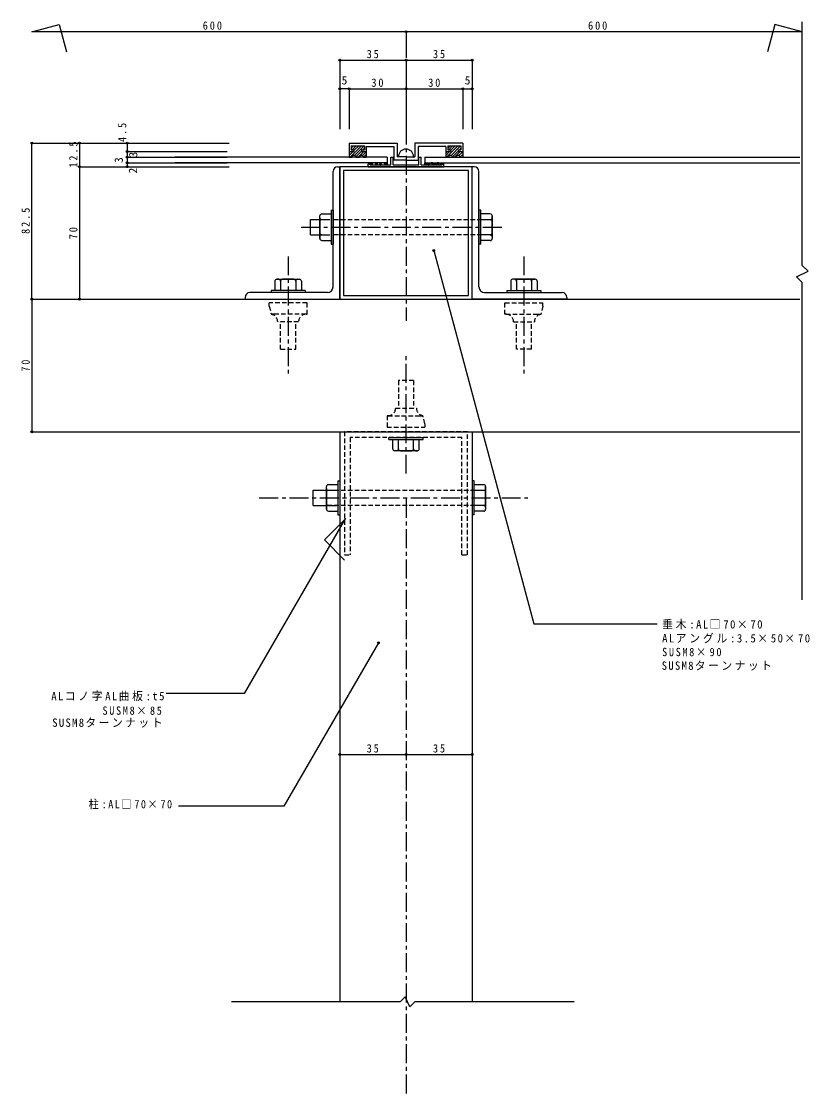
# Model space of a CAD drawing. Units: millimetres at full size, sheet at 1:2. Extents: x -513 to 568, y -396 to 323.
# Drawn here: x -513 to -97, y -280 to 287 of the extents above; entities that cross this region are included whole.
import ezdxf
from ezdxf.enums import TextEntityAlignment as Align

# ---------------------------------------------------------------- set-up
doc = ezdxf.new("R2010")
doc.units = ezdxf.units.MM
doc.header["$LTSCALE"] = 2
doc.header["$PDMODE"] = 32
doc.header["$PDSIZE"] = 1
doc.linetypes.add('CHAIN1', pattern=[8, 5, -1, 1, -1])
doc.linetypes.add('DASHED1', pattern=[1.8, 1.2, -0.6])
doc.layers.add('1-0', color=7, linetype='Continuous')
doc.styles.add('ＭＳ ゴシック', font='')
doc.styles.get('ＭＳ ゴシック').set_extended_font_data('MS Gothic')

msp = doc.modelspace()

# ---------------------------------------------------------------- linework, layer by layer
at = {"layer": '1-0', "color": 4}
for p, q in [((-100.683, 281.356), (-309.942, 281.356)), ((-309.942, 281.356), (-309.942, 267.542)), ((-344.942, 266.324), (-309.942, 266.324)), ((-344.942, 266.324), (-344.942, 230.262)), ((-309.942, 266.324), (-309.942, 230.262)), ((-309.942, 266.324), (-274.942, 266.324)), ((-274.942, 266.324), (-274.942, 230.262)), ((-339.942, 251.19), (-344.942, 251.19)), ((-344.942, 251.19), (-344.942, 229.868)), ((-339.942, 251.19), (-309.942, 251.19)), ((-339.942, 251.19), (-339.942, 229.868)), ((-309.942, 251.19), (-309.942, 229.868)), ((-309.942, 251.19), (-279.942, 251.19)), ((-279.942, 251.19), (-279.942, 229.868)), ((-279.942, 251.19), (-274.942, 251.19)), ((-274.942, 251.19), (-274.942, 229.868)), ((-507.567, 140.054), (-507.567, 222.554)), ((-507.567, 222.554), (-481.631, 222.554)), ((-482.355, 222.554), (-482.355, 210.054)), ((-482.355, 222.554), (-403.238, 222.554)), ((-457.142, 222.554), (-457.142, 218.054)), ((-457.142, 222.554), (-404.439, 222.554)), ((-457.142, 218.054), (-404.439, 218.054)), ((-457.142, 218.054), (-457.142, 215.054)), ((-482.355, 210.054), (-403.238, 210.054)), ((-482.355, 210.054), (-482.355, 140.054)), ((-457.142, 215.054), (-404.439, 215.054)), ((-457.142, 215.054), (-457.142, 212.054)), ((-457.142, 212.054), (-404.439, 212.054)), ((-457.142, 212.054), (-457.142, 210.054)), ((-457.142, 210.054), (-404.439, 210.054)), ((-507.567, 140.054), (-428.451, 140.054)), ((-507.567, 140.054), (-507.567, 70.054)), ((-507.567, 140.054), (-481.631, 140.054)), ((-507.567, 70.054), (-428.451, 70.054)), ((-341.928, 24.429), (-395.373, -68.14)), ((-324.55, -41.388), (-374.408, -127.745)), ((-395.373, -68.14), (-436.502, -68.14)), ((-344.942, -100.411), (-309.942, -100.411)), ((-309.942, -100.411), (-274.942, -100.411)), ((-374.408, -127.745), (-430.038, -127.745)), ((-313.048, -231.016), (-402.079, -231.016)), ((-221.241, -231.016), (-305.248, -231.016))]:
    msp.add_line(p, q, dxfattribs=at)
at = {"layer": '1-0', "color": 4, "linetype": 'CHAIN1'}
for p, q in [((-309.942, 247.758), (-309.942, 128.603)), ((-365.337, 178.082), (-258.817, 178.082)), ((-372.204, 162.718), (-372.204, 100.758)), ((-247.68, 162.718), (-247.68, 100.758)), ((-309.942, 47.955), (-309.942, 109.915)), ((-387.411, 35.119), (-245.561, 35.119)), ((-309.942, 34.595), (-309.942, -279.992))]:
    msp.add_line(p, q, dxfattribs=at)
at = {"layer": '1-0', "color": 2}
for p, q in [((-339.942, 222.554), (-339.942, 218.054)), ((-338.942, 221.054), (-331.942, 221.054)), ((-331.942, 221.054), (-331.942, 219.054)), ((-305.242, 222.554), (-305.242, 215.354)), ((-279.942, 222.554), (-305.242, 222.554)), ((-287.942, 221.054), (-280.942, 221.054)), ((-280.942, 221.054), (-280.942, 219.054)), ((-279.942, 222.554), (-279.942, 218.054)), ((-339.942, 218.054), (-337.442, 218.054)), ((-333.442, 219.054), (-333.442, 218.054)), ((-333.442, 219.054), (-331.942, 219.054)), ((-333.442, 218.054), (-330.942, 218.054)), ((-330.942, 220.754), (-316.442, 220.754)), ((-330.942, 220.754), (-330.942, 218.054)), ((-316.442, 220.754), (-316.442, 213.554)), ((-288.942, 220.754), (-288.942, 218.054)), ((-288.942, 218.054), (-286.442, 218.054)), ((-282.442, 219.054), (-282.442, 218.054)), ((-282.442, 219.054), (-280.942, 219.054)), ((-282.442, 218.054), (-279.942, 218.054)), ((-345.942, 210.054), (-344.942, 210.054)), ((-344.942, 140.054), (-344.942, 210.054)), ((-309.942, 213.554), (-316.442, 213.554)), ((-309.942, 215.354), (-314.642, 215.354)), ((-309.942, 215.354), (-305.242, 215.354)), ((-309.942, 213.554), (-303.442, 213.554)), ((-274.942, 140.054), (-274.942, 210.054)), ((-273.942, 210.054), (-274.942, 210.054)), ((-348.442, 146.554), (-348.442, 207.554)), ((-342.942, 208.054), (-342.942, 142.054)), ((-271.442, 146.554), (-271.442, 207.554)), ((-351.442, 143.554), (-392.442, 143.554)), ((-342.942, 142.054), (-276.942, 142.054)), ((-268.442, 143.554), (-227.442, 143.554)), ((-433.401, 140.054), (-101.993, 140.054)), ((-435.621, 70.054), (-101.993, 70.054)), ((-344.942, 70.054), (-344.942, -231.016)), ((-274.942, 70.054), (-274.942, -231.016))]:
    msp.add_line(p, q, dxfattribs=at)
at = {"layer": '1-0'}
for p, q in [((-333.511, 221.054), (-339.511, 215.054)), ((-337.754, 221.054), (-338.942, 219.866)), ((-336.34, 221.054), (-338.34, 219.054)), ((-334.925, 221.054), (-337.442, 218.537)), ((-332.097, 221.054), (-337.143, 216.008)), ((-282.511, 221.054), (-288.511, 215.054)), ((-286.754, 221.054), (-287.942, 219.866)), ((-285.34, 221.054), (-287.34, 219.054)), ((-283.925, 221.054), (-286.442, 218.537)), ((-281.097, 221.054), (-286.143, 216.008)), ((-339.942, 218.054), (-339.942, 215.054)), ((-337.925, 218.054), (-339.942, 216.037)), ((-339.34, 218.054), (-339.942, 217.452)), ((-333.442, 218.295), (-336.466, 215.271)), ((-332.268, 218.054), (-335.268, 215.054)), ((-330.942, 217.966), (-332.972, 215.937)), ((-331.942, 219.795), (-332.683, 219.054)), ((-330.942, 216.552), (-332.441, 215.053)), ((-330.942, 218.054), (-330.942, 215.054)), ((-286.925, 218.054), (-288.942, 216.037)), ((-288.34, 218.054), (-288.942, 217.452)), ((-288.942, 218.024), (-288.942, 215.054)), ((-282.442, 218.295), (-285.466, 215.271)), ((-281.268, 218.054), (-284.268, 215.054)), ((-279.942, 217.966), (-281.972, 215.937)), ((-280.942, 219.795), (-281.683, 219.054)), ((-279.942, 216.552), (-281.441, 215.053)), ((-279.942, 217.994), (-279.942, 215.054)), ((-319.942, 215.054), (-431.79, 215.054)), ((-319.942, 212.054), (-431.79, 212.054)), ((-339.942, 215.054), (-338.442, 215.054)), ((-336.442, 215.054), (-334.442, 215.054)), ((-332.442, 215.054), (-330.942, 215.054)), ((-329.942, 210.054), (-289.942, 210.054)), ((-328.942, 211.054), (-328.942, 212.054)), ((-319.942, 215.054), (-319.942, 211.054)), ((-316.692, 211.054), (-316.692, 215.054)), ((-301.992, 211.054), (-301.992, 215.054)), ((-301.992, 211.054), (-290.942, 211.054)), ((-299.942, 215.054), (-299.942, 211.054)), ((-299.942, 215.054), (-101.993, 215.054)), ((-299.942, 212.054), (-101.993, 212.054)), ((-290.942, 211.054), (-290.942, 212.054)), ((-290.942, 211.554), (-289.942, 211.554)), ((-289.942, 210.054), (-289.942, 211.554)), ((-288.942, 215.054), (-287.442, 215.054)), ((-285.442, 215.054), (-283.442, 215.054)), ((-281.442, 215.054), (-279.942, 215.054)), ((-349.442, 187.124), (-349.442, 169.124)), ((-349.442, 187.124), (-348.442, 187.124)), ((-348.442, 187.124), (-348.442, 169.124)), ((-271.442, 187.082), (-271.442, 169.082)), ((-360.442, 182.124), (-350.206, 182.124)), ((-360.442, 174.124), (-360.442, 182.124)), ((-355.442, 183.124), (-355.442, 184.124)), ((-355.442, 172.124), (-355.442, 183.124)), ((-354.442, 185.124), (-349.442, 185.124)), ((-265.442, 185.082), (-270.442, 185.082)), ((-265.442, 182.082), (-270.442, 182.082)), ((-264.442, 183.082), (-264.442, 184.082)), ((-264.442, 184.082), (-264.442, 173.082)), ((-355.442, 181.124), (-355.442, 175.124)), ((-264.442, 175.082), (-264.442, 181.082)), ((-360.442, 174.124), (-350.206, 174.124)), ((-355.442, 173.124), (-355.442, 172.124)), ((-354.442, 171.124), (-349.442, 171.124)), ((-265.442, 174.082), (-270.442, 174.082)), ((-265.442, 171.082), (-270.442, 171.082)), ((-264.442, 173.082), (-264.442, 172.082)), ((-349.442, 169.124), (-348.442, 169.124)), ((-270.442, 169.082), (-271.442, 169.082)), ((-379.204, 149.619), (-379.204, 144.619)), ((-377.204, 150.619), (-378.204, 150.619)), ((-378.204, 150.619), (-367.204, 150.619)), ((-376.204, 150.619), (-376.204, 144.619)), ((-369.204, 150.619), (-375.204, 150.619)), ((-368.204, 150.619), (-368.204, 144.619)), ((-367.204, 150.619), (-366.204, 150.619)), ((-365.204, 149.619), (-365.204, 144.619)), ((-254.68, 149.619), (-254.68, 144.619)), ((-252.68, 150.619), (-253.68, 150.619)), ((-241.68, 150.619), (-252.68, 150.619)), ((-251.68, 150.619), (-251.68, 144.619)), ((-250.68, 150.619), (-244.68, 150.619)), ((-243.68, 150.619), (-243.68, 144.619)), ((-242.68, 150.619), (-241.68, 150.619)), ((-240.68, 149.619), (-240.68, 144.619)), ((-363.204, 143.619), (-381.204, 143.619)), ((-363.204, 144.619), (-363.204, 143.619)), ((-256.68, 144.619), (-256.68, 143.619)), ((-256.68, 143.619), (-238.68, 143.619)), ((-318.942, 66.054), (-318.942, 67.054)), ((-318.942, 67.054), (-300.942, 67.054)), ((-316.942, 61.054), (-316.942, 66.054)), ((-313.942, 60.054), (-313.942, 66.054)), ((-305.942, 60.054), (-305.942, 66.054)), ((-302.942, 61.054), (-302.942, 66.054)), ((-314.942, 60.054), (-315.942, 60.054)), ((-303.942, 60.054), (-314.942, 60.054)), ((-312.942, 60.054), (-306.942, 60.054)), ((-304.942, 60.054), (-303.942, 60.054)), ((-351.942, 40.161), (-351.942, 41.161)), ((-351.942, 29.161), (-351.942, 40.161)), ((-350.942, 42.161), (-345.942, 42.161)), ((-345.942, 44.161), (-345.942, 26.161)), ((-345.942, 44.161), (-344.942, 44.161)), ((-344.942, 44.161), (-344.942, 26.161)), ((-274.942, 44.119), (-274.942, 26.119)), ((-268.942, 42.119), (-273.942, 42.119)), ((-267.942, 40.119), (-267.942, 41.119)), ((-267.942, 41.119), (-267.942, 30.119)), ((-358.942, 39.161), (-346.706, 39.161)), ((-358.942, 31.161), (-358.942, 39.161)), ((-351.942, 38.161), (-351.942, 32.161)), ((-268.942, 39.119), (-273.942, 39.119)), ((-267.942, 32.119), (-267.942, 38.119)), ((-358.942, 31.161), (-346.706, 31.161)), ((-351.942, 30.161), (-351.942, 29.161)), ((-268.942, 31.119), (-273.942, 31.119)), ((-267.942, 30.119), (-267.942, 29.119)), ((-350.942, 28.161), (-345.942, 28.161)), ((-345.942, 26.161), (-344.942, 26.161)), ((-273.942, 26.119), (-274.942, 26.119)), ((-268.942, 28.119), (-273.942, 28.119))]:
    msp.add_line(p, q, dxfattribs=at)
at = {"layer": '1-0', "linetype": 'DASHED1'}
for p, q in [((-269.919, 182.082), (-348.446, 182.082)), ((-269.919, 174.082), (-348.446, 174.082)), ((-382.204, 136.35), (-382.204, 138.119)), ((-362.204, 138.119), (-382.204, 138.119)), ((-382.204, 136.35), (-381.056, 132.066)), ((-362.204, 132.119), (-362.204, 138.119)), ((-257.68, 132.119), (-257.68, 138.119)), ((-257.68, 138.119), (-237.68, 138.119)), ((-237.68, 136.35), (-238.828, 132.066)), ((-237.68, 136.35), (-237.68, 138.119)), ((-379.704, 132.119), (-381.071, 132.119)), ((-362.704, 132.119), (-381.071, 132.119)), ((-362.704, 132.119), (-362.204, 132.119)), ((-257.18, 132.119), (-257.68, 132.119)), ((-257.18, 132.119), (-238.814, 132.119)), ((-240.18, 132.119), (-238.814, 132.119)), ((-366.704, 128.119), (-377.704, 128.119)), ((-376.204, 113.619), (-376.204, 128.119)), ((-253.18, 128.119), (-242.18, 128.119)), ((-243.68, 113.619), (-243.68, 128.119)), ((-305.942, 97.054), (-305.942, 82.554)), ((-315.442, 82.554), (-304.442, 82.554)), ((-319.942, 78.554), (-319.942, 72.554)), ((-319.442, 78.554), (-319.942, 78.554)), ((-319.442, 78.554), (-301.076, 78.554)), ((-302.442, 78.554), (-301.076, 78.554)), ((-299.942, 74.324), (-301.09, 78.607)), ((-299.942, 74.324), (-299.942, 72.554)), ((-319.942, 72.554), (-299.942, 72.554)), ((-273.419, 39.119), (-351.946, 39.119)), ((-273.419, 31.119), (-351.946, 31.119))]:
    msp.add_line(p, q, dxfattribs=at)
at = {"layer": '1-0', "color": 2, "linetype": 'DASHED1'}
for p, q in [((-339.442, 67.054), (-339.442, 5.054)), ((-280.442, 67.054), (-339.442, 67.054)), ((-280.442, 5.054), (-280.442, 67.054))]:
    msp.add_line(p, q, dxfattribs=at)
at = {"layer": '1-0', "color": 4}
for points in [[(-309.942, 281.356), (-507.567, 281.356), (-493.078, 285.239), (-489.196, 270.75)], [(-100.683, 281.356), (-115.172, 285.239), (-119.054, 270.75)], [(-100.683, -18.67), (-100.683, 148.876), (-103.683, 151.876), (-97.683, 154.876), (-100.683, 157.876), (-100.683, 286.618)], [(-295.334, 165.822), (-242.504, -31.346), (-177.288, -31.346)], [(-342.442, 23.539), (-353.049, 12.932), (-342.442, 2.326)], [(-305.248, -231.016), (-307.848, -233.616), (-310.448, -228.416), (-313.048, -231.016)]]:
    msp.add_lwpolyline(points, dxfattribs=at)
at = {"layer": '1-0', "color": 2}
for points in [[(-339.942, 222.554), (-314.642, 222.554), (-314.642, 215.354)], [(-338.942, 221.054), (-338.942, 219.054), (-337.442, 219.054), (-337.442, 218.054)], [(-287.942, 221.054), (-287.942, 219.054), (-286.442, 219.054), (-286.442, 218.054)], [(-288.942, 220.754), (-303.442, 220.754), (-303.442, 213.554)], [(-276.942, 142.054), (-276.942, 208.054), (-342.942, 208.054)], [(-394.942, 141.054), (-394.942, 140.054), (-344.942, 140.054)], [(-224.942, 141.054), (-224.942, 140.054), (-274.942, 140.054)]]:
    msp.add_lwpolyline(points, dxfattribs=at)
msp.add_lwpolyline([(-344.942, 140.054), (-274.942, 140.054), (-274.942, 210.054), (-344.942, 210.054)], close=True, dxfattribs=at)
at = {"layer": '1-0'}
for points in [[(-329.942, 210.054), (-329.942, 211.554), (-328.942, 211.554)], [(-328.942, 211.054), (-317.892, 211.054), (-317.892, 215.054), (-316.692, 215.054)], [(-316.692, 211.054), (-303.192, 211.054), (-303.192, 215.054), (-301.992, 215.054)], [(-270.442, 169.082), (-270.442, 187.082), (-271.442, 187.082)], [(-363.204, 144.619), (-381.204, 144.619), (-381.204, 143.619)], [(-256.68, 144.619), (-238.68, 144.619), (-238.68, 143.619)], [(-318.942, 66.054), (-300.942, 66.054), (-300.942, 67.054)], [(-273.942, 26.119), (-273.942, 44.119), (-274.942, 44.119)]]:
    msp.add_lwpolyline(points, dxfattribs=at)
at = {"layer": '1-0', "linetype": 'DASHED1'}
for points in [[(-376.204, 113.619), (-368.204, 113.619), (-368.204, 128.119)], [(-243.68, 113.619), (-251.68, 113.619), (-251.68, 128.119)], [(-305.942, 97.054), (-313.942, 97.054), (-313.942, 82.554)]]:
    msp.add_lwpolyline(points, dxfattribs=at)
at = {"layer": '1-0', "color": 2, "linetype": 'DASHED1'}
for points in [[(-342.442, 70.054), (-342.442, 5.054), (-339.442, 5.054)], [(-280.442, 5.054), (-277.442, 5.054), (-277.442, 70.054), (-342.442, 70.054)]]:
    msp.add_lwpolyline(points, dxfattribs=at)
at = {"layer": '1-0'}
for centre, radius, start, end in [((-337.442, 215.054), 1, 0, 180), ((-333.442, 215.054), 1, 0, 180), ((-309.942, 215.354), 4, 0, 180), ((-286.442, 215.054), 1, 0, 180), ((-282.442, 215.054), 1, 0, 180), ((-354.442, 184.124), 1, 90, 180), ((-354.442, 183.124), 1, 180, 270), ((-354.442, 181.124), 1, 90, 180), ((-265.442, 184.082), 1, 0, 90), ((-265.442, 183.082), 1, 270, 0), ((-265.442, 181.082), 1, 0, 90), ((-354.442, 175.124), 1, 180, 270), ((-354.442, 173.124), 1, 90, 180), ((-354.442, 172.124), 1, 180, 270), ((-265.442, 175.082), 1, 270, 0), ((-265.442, 173.082), 1, 0, 90), ((-265.442, 172.082), 1, 270, 0), ((-378.204, 149.619), 1, 90, 180), ((-377.204, 149.619), 1, 0, 90), ((-375.204, 149.619), 1, 90, 180), ((-369.204, 149.619), 1, 0, 90), ((-367.204, 149.619), 1, 90, 180), ((-366.204, 149.619), 1, 0, 90), ((-253.68, 149.619), 1, 90, 180), ((-252.68, 149.619), 1, 0, 90), ((-250.68, 149.619), 1, 90, 180), ((-244.68, 149.619), 1, 0, 90), ((-242.68, 149.619), 1, 90, 180), ((-241.68, 149.619), 1, 0, 90), ((-315.942, 61.054), 1, 180, 270), ((-314.942, 61.054), 1, 270, 0), ((-312.942, 61.054), 1, 180, 270), ((-306.942, 61.054), 1, 270, 0), ((-304.942, 61.054), 1, 180, 270), ((-303.942, 61.054), 1, 270, 0), ((-350.942, 41.161), 1, 90, 180), ((-350.942, 40.161), 1, 180, 270), ((-268.942, 41.119), 1, 0, 90), ((-268.942, 40.119), 1, 270, 0), ((-350.942, 38.161), 1, 90, 180), ((-268.942, 38.119), 1, 0, 90), ((-350.942, 32.161), 1, 180, 270), ((-350.942, 30.161), 1, 90, 180), ((-350.942, 29.161), 1, 180, 270), ((-268.942, 32.119), 1, 270, 0), ((-268.942, 30.119), 1, 0, 90), ((-268.942, 29.119), 1, 270, 0)]:
    msp.add_arc(centre, radius, start, end, dxfattribs=at)
at = {"layer": '1-0', "color": 2}
for centre, radius, start, end in [((-345.942, 207.554), 2.5, 90, 180), ((-273.942, 207.554), 2.5, 0, 90), ((-392.442, 141.054), 2.5, 90, 180), ((-351.442, 146.554), 3, 270, 0), ((-268.442, 146.554), 3, 180, 270), ((-227.442, 141.054), 2.5, 0, 90)]:
    msp.add_arc(centre, radius, start, end, dxfattribs=at)
at = {"layer": '1-0', "linetype": 'DASHED1'}
for centre, start, end in [((-381.704, 128.119), 0, 80.68179), ((-362.704, 128.119), 90, 180), ((-257.18, 128.119), 0, 90), ((-238.18, 128.119), 99.31821, 180), ((-319.442, 82.554), 270, 0), ((-300.442, 82.554), 180, 260.68179)]:
    msp.add_arc(centre, 4, start, end, dxfattribs=at)
at = {"layer": '1-0', "color": 1}
for p in [(-309.942, 281.356), (-344.942, 266.324), (-309.942, 266.324), (-274.942, 266.324), (-344.942, 251.19), (-339.942, 251.19), (-309.942, 251.19), (-279.942, 251.19), (-274.942, 251.19), (-507.567, 222.554), (-482.355, 222.554), (-457.142, 222.554), (-457.142, 218.054), (-457.142, 215.054), (-482.355, 210.054), (-457.142, 212.054), (-457.142, 210.054), (-295.334, 165.822), (-507.567, 140.054), (-482.355, 140.054), (-507.567, 70.054), (-324.55, -41.388), (-344.942, -100.411), (-309.942, -100.411), (-274.942, -100.411)]:
    msp.add_point(p, dxfattribs=at)
at = {"layer": '1-0', "color": 4}
for p in [(-328.191, 211.576), (-325.601, 211.576), (-323.388, 211.252), (-320.744, 211.684), (-299.588, 211.738), (-298.023, 211.252), (-296.35, 211.846), (-294.677, 211.36), (-293.058, 211.846), (-291.331, 211.36)]:
    msp.add_point(p, dxfattribs=at)

# ---------------------------------------------------------------- texts
at = {"layer": '1-0', "style": 'ＭＳ ゴシック'}
for p in [(-343.942, 252.19), (-278.942, 252.19)]:
    msp.add_text('5', height=4.399, dxfattribs=at).set_placement(p, align=Align.BOTTOM_LEFT)
for s, p in [('3', (-450.497, 214.929)), ('3', (-458.142, 212.054)), ('2', (-450.635, 206.487))]:
    msp.add_text(s, height=4.399, rotation=90, dxfattribs=at).set_placement(p, align=Align.BOTTOM_LEFT)
at = {"layer": '1-0', "char_height": 4.399, "attachment_point": 7, "style": 'ＭＳ ゴシック'}
for s, insert in [('\\T1.38;\\W0.9;600', (-417.255, 282.356)), ('\\T1.38;\\W0.9;600', (-213.813, 282.356)), ('\\T1.36;\\W0.9;35', (-330.692, 267.324)), ('\\T1.36;\\W0.9;35', (-295.692, 267.324)), ('\\T1.36;\\W0.9;30', (-328.192, 252.19)), ('\\T1.36;\\W0.9;30', (-298.192, 252.19)), ('\\T1.26;\\W0.95;垂木:AL□70×70', (-174.729, -34.342)), ('\\T1.26;\\W0.95;ALアングル:3.5×50×70', (-174.719, -41.631)), ('\\T1.33;\\W0.9;SUSM8×90', (-174.719, -48.53)), ('\\T1.23;\\W0.95;SUSM8ターンナット', (-174.949, -56.118)), ('\\T1.25;\\W0.95;ALコノ字AL曲板:t5', (-497.25, -72.236)), ('\\T1.33;\\W0.9;SUSM8×85', (-470.216, -79.481)), ('\\T1.23;\\W0.95;SUSM8ターンナット', (-496.75, -86.244)), ('\\T1.36;\\W0.9;35', (-330.692, -99.411)), ('\\T1.36;\\W0.9;35', (-295.692, -99.411)), ('\\T1.28;\\W0.9;柱:AL□70×70', (-477.55, -129.295))]:
    msp.add_mtext(s, dxfattribs=dict(at, insert=insert))
at = {"layer": '1-0', "char_height": 4.399, "attachment_point": 7, "rotation": 90, "style": 'ＭＳ ゴシック'}
for s, insert in [('\\T1.38;\\W0.9;4.5', (-457.555, 223.094)), ('\\T1.38;\\W0.9;12.5', (-483.355, 209.554)), ('\\T1.38;\\W0.9;82.5', (-508.567, 174.554)), ('\\T1.36;\\W0.9;70', (-483.355, 171.804)), ('\\T1.36;\\W0.9;70', (-508.567, 101.804))]:
    msp.add_mtext(s, dxfattribs=dict(at, insert=insert))

doc.saveas('drawing.dxf')
